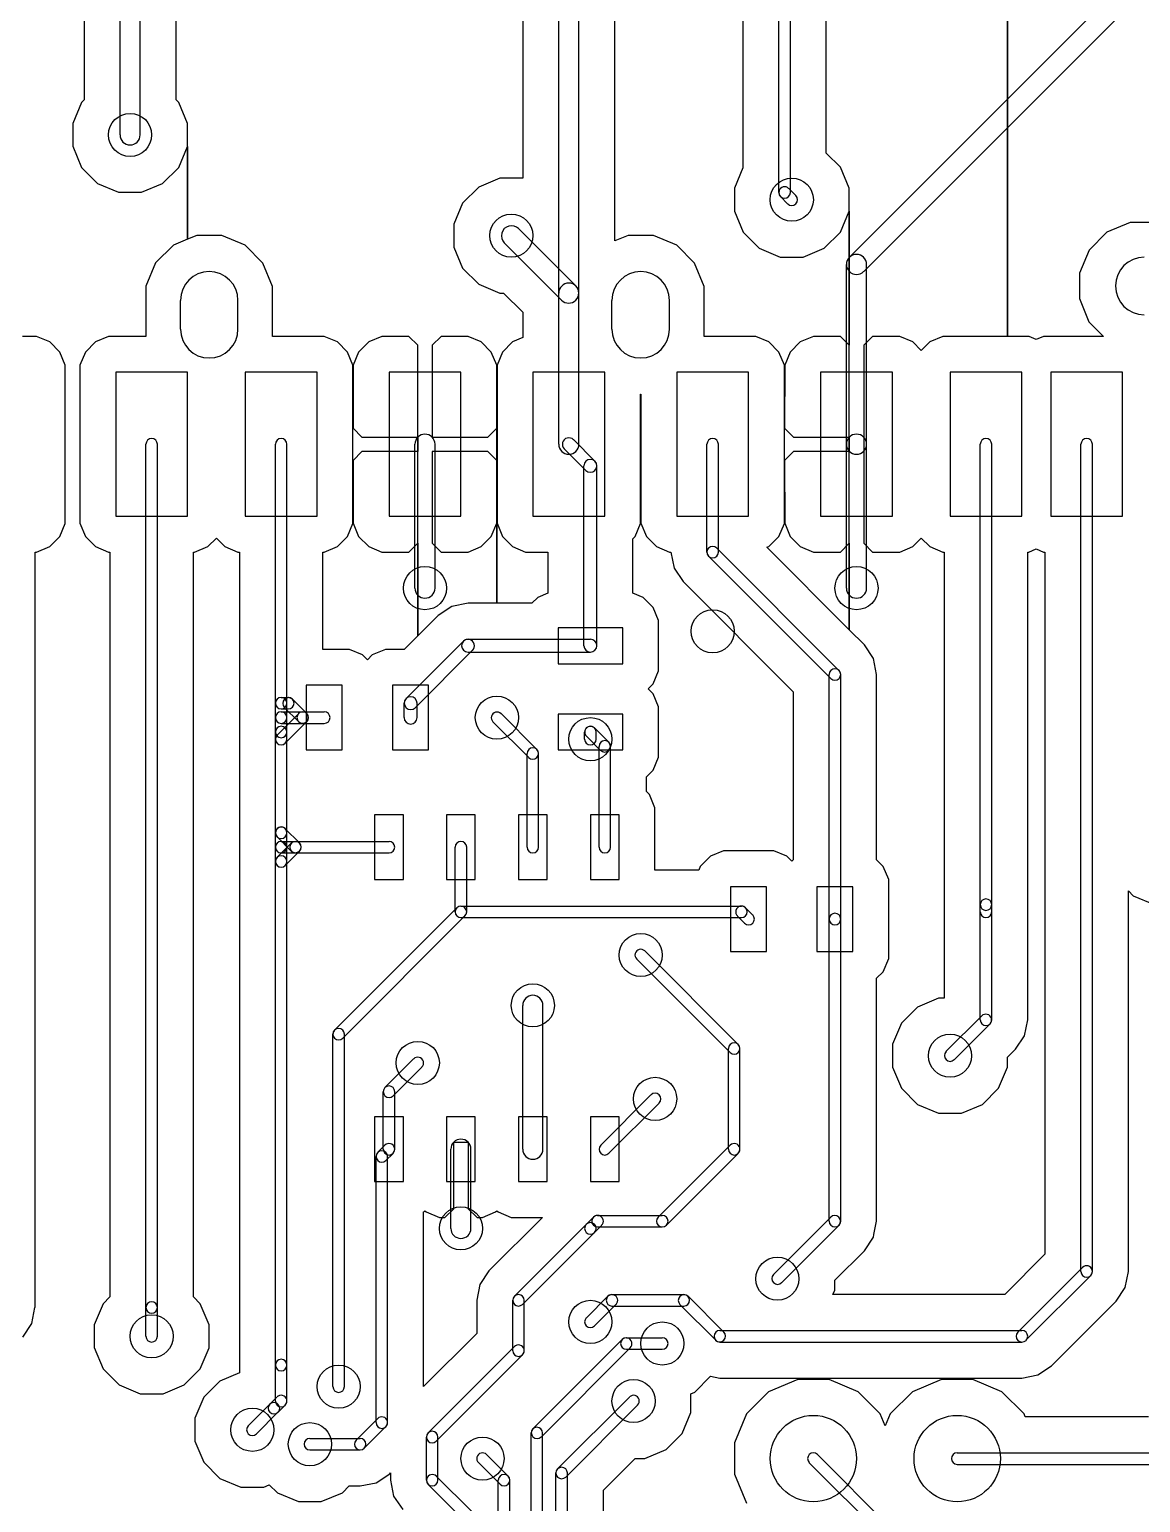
# Model space of a CAD drawing. Extents: x -29274 to 69862, y 24345 to 162744.
# Drawn here: x 39750 to 47474, y 57964 to 68203 of the extents above; entities that cross this region are included whole.
import ezdxf

# ---------------------------------------------------------------- set-up
doc = ezdxf.new("R2010")
doc.units = 0
doc.layers.add('BLACK', color=1, linetype='CONTINUOUS')

msp = doc.modelspace()

# ---------------------------------------------------------------- linework, layer by layer
at = {"layer": 'BLACK'}
for p, q in [((46549, 66069), (46549, 72740)), ((46549, 72740), (46549, 66069)), ((46549, 66069), (46549, 72740)), ((46549, 72740), (46549, 66069)), ((44960, 67070), (44960, 71370)), ((45040, 67070), (45040, 71370)), ((44710, 71096), (44710, 67242)), ((44710, 71096), (44710, 67242)), ((45290, 67344), (45290, 71096)), ((45290, 67344), (45290, 71096)), ((40380, 67470), (40380, 70870)), ((40520, 67470), (40520, 70870)), ((40130, 70626), (40130, 67714)), ((40130, 70626), (40130, 67714)), ((40770, 67714), (40770, 70626)), ((40770, 67714), (40770, 70626)), ((43430, 65320), (43430, 69620)), ((43570, 65320), (43570, 69620)), ((43820, 66733), (43820, 69620)), ((43820, 66733), (43820, 69620)), ((43180, 69488), (43180, 67169)), ((43180, 69488), (43180, 67169)), ((45451, 66620), (47350, 68519)), ((45550, 66521), (47449, 68420)), ((40112, 67696), (40051, 67550)), ((40112, 67696), (40051, 67550)), ((40130, 67714), (40112, 67696)), ((40130, 67714), (40112, 67696)), ((40788, 67696), (40770, 67714)), ((40788, 67696), (40770, 67714)), ((40849, 67549), (40788, 67696)), ((40849, 67549), (40788, 67696)), ((40051, 67550), (40051, 67391)), ((40051, 67550), (40051, 67391)), ((40849, 67390), (40849, 67549)), ((40849, 67390), (40849, 67549)), ((40051, 67391), (40112, 67244)), ((40051, 67391), (40112, 67244)), ((40788, 67244), (40849, 67390)), ((40788, 67244), (40849, 67390)), ((40849, 66745), (40849, 67390)), ((40849, 67390), (40849, 66745)), ((40849, 66745), (40849, 67390)), ((40849, 67390), (40849, 66745)), ((45388, 67246), (45290, 67344)), ((45388, 67246), (45290, 67344)), ((40112, 67244), (40224, 67132)), ((40112, 67244), (40224, 67132)), ((40676, 67132), (40788, 67244)), ((40676, 67132), (40788, 67244)), ((43021, 67169), (42874, 67108)), ((43021, 67169), (42874, 67108)), ((43180, 67169), (43021, 67169)), ((43180, 67169), (43021, 67169)), ((44710, 67242), (44651, 67100)), ((44710, 67242), (44651, 67100)), ((45449, 67099), (45388, 67246)), ((45449, 67099), (45388, 67246)), ((40224, 67132), (40370, 67071)), ((40224, 67132), (40370, 67071)), ((40370, 67071), (40529, 67071)), ((40370, 67071), (40529, 67071)), ((40529, 67071), (40676, 67132)), ((40529, 67071), (40676, 67132)), ((42874, 67108), (42762, 66996)), ((42874, 67108), (42762, 66996)), ((44651, 67100), (44651, 66941)), ((44651, 67100), (44651, 66941)), ((45078, 67049), (45029, 67098)), ((45449, 66940), (45449, 67099)), ((45449, 66940), (45449, 67099)), ((42762, 66996), (42701, 66850)), ((42762, 66996), (42701, 66850)), ((45021, 66992), (44972, 67041)), ((44651, 66941), (44712, 66794)), ((44651, 66941), (44712, 66794)), ((45388, 66794), (45449, 66940)), ((45388, 66794), (45449, 66940)), ((45449, 66009), (45449, 66940)), ((45449, 66940), (45449, 66009)), ((45449, 66009), (45449, 66940)), ((45449, 66940), (45449, 66009)), ((47403, 66861), (47241, 66794)), ((47403, 66861), (47241, 66794)), ((47623, 66861), (47403, 66861)), ((47623, 66861), (47403, 66861)), ((40913, 66771), (40849, 66745)), ((40913, 66771), (40849, 66745)), ((41088, 66771), (40913, 66771)), ((41088, 66771), (40913, 66771)), ((41250, 66703), (41088, 66771)), ((41250, 66703), (41088, 66771)), ((42701, 66850), (42701, 66691)), ((42701, 66850), (42701, 66691)), ((43549, 66420), (43150, 66819)), ((43913, 66771), (43820, 66733)), ((43913, 66771), (43820, 66733)), ((44088, 66771), (43913, 66771)), ((44088, 66771), (43913, 66771)), ((44250, 66703), (44088, 66771)), ((44250, 66703), (44088, 66771)), ((44712, 66794), (44824, 66682)), ((44712, 66794), (44824, 66682)), ((45276, 66682), (45388, 66794)), ((45276, 66682), (45388, 66794)), ((47241, 66794), (47117, 66670)), ((47241, 66794), (47117, 66670)), ((40751, 66704), (40627, 66580)), ((40751, 66704), (40627, 66580)), ((40849, 66745), (40751, 66704)), ((40849, 66745), (40751, 66704)), ((41374, 66579), (41250, 66703)), ((41374, 66579), (41250, 66703)), ((42701, 66691), (42762, 66544)), ((42701, 66691), (42762, 66544)), ((43450, 66321), (43051, 66720)), ((44374, 66579), (44250, 66703)), ((44374, 66579), (44250, 66703)), ((44824, 66682), (44970, 66621)), ((44824, 66682), (44970, 66621)), ((45129, 66621), (45276, 66682)), ((45129, 66621), (45276, 66682)), ((47117, 66670), (47049, 66508)), ((47117, 66670), (47049, 66508)), ((40627, 66580), (40559, 66418)), ((40627, 66580), (40559, 66418)), ((41441, 66417), (41374, 66579)), ((41441, 66417), (41374, 66579)), ((44441, 66417), (44374, 66579)), ((44441, 66417), (44374, 66579)), ((44970, 66621), (45129, 66621)), ((44970, 66621), (45129, 66621)), ((45430, 65320), (45430, 66570)), ((45570, 65320), (45570, 66570)), ((42762, 66544), (42874, 66432)), ((42762, 66544), (42874, 66432)), ((47049, 66508), (47049, 66333)), ((47049, 66508), (47049, 66333)), ((40559, 66418), (40559, 66243)), ((40559, 66418), (40559, 66243)), ((41441, 66197), (41441, 66417)), ((41441, 66197), (41441, 66417)), ((42874, 66432), (43020, 66371)), ((42874, 66432), (43020, 66371)), ((43020, 66371), (43046, 66371)), ((43020, 66371), (43046, 66371)), ((43046, 66371), (43180, 66238)), ((43046, 66371), (43180, 66238)), ((43430, 65320), (43430, 66370)), ((43570, 65320), (43570, 66370)), ((44441, 66197), (44441, 66417)), ((44441, 66197), (44441, 66417)), ((40800, 66120), (40800, 66320)), ((41200, 66120), (41200, 66320)), ((43800, 66120), (43800, 66320)), ((44200, 66120), (44200, 66320)), ((47049, 66333), (47116, 66171)), ((47049, 66333), (47116, 66171)), ((40559, 66243), (40559, 66069)), ((40559, 66243), (40559, 66069)), ((41441, 66069), (41441, 66197)), ((41441, 66069), (41441, 66197)), ((43180, 66238), (43180, 66061)), ((43180, 66238), (43180, 66061)), ((44441, 66069), (44441, 66197)), ((44441, 66069), (44441, 66197)), ((47116, 66171), (47218, 66069)), ((47116, 66171), (47218, 66069)), ((39800, 66069), (39701, 66069)), ((39800, 66069), (39701, 66069)), ((39891, 66031), (39800, 66069)), ((39891, 66031), (39800, 66069)), ((40301, 66069), (40209, 66031)), ((40301, 66069), (40209, 66031)), ((40559, 66069), (40301, 66069)), ((40559, 66069), (40301, 66069)), ((41701, 66069), (41441, 66069)), ((41701, 66069), (41441, 66069)), ((41800, 66069), (41701, 66069)), ((41800, 66069), (41701, 66069)), ((41891, 66031), (41800, 66069)), ((41891, 66031), (41800, 66069)), ((42200, 66069), (42109, 66031)), ((42200, 66069), (42109, 66031)), ((42299, 66069), (42200, 66069)), ((42299, 66069), (42200, 66069)), ((42388, 66070), (42299, 66069)), ((42388, 66070), (42299, 66069)), ((42450, 66008), (42388, 66070)), ((42450, 66008), (42388, 66070)), ((42612, 66070), (42550, 66008)), ((42612, 66070), (42550, 66008)), ((42701, 66069), (42612, 66070)), ((42701, 66069), (42612, 66070)), ((42800, 66069), (42701, 66069)), ((42800, 66069), (42701, 66069)), ((42891, 66031), (42800, 66069)), ((42891, 66031), (42800, 66069)), ((43180, 66061), (43109, 66031)), ((43180, 66061), (43109, 66031)), ((44701, 66069), (44441, 66069)), ((44701, 66069), (44441, 66069)), ((44800, 66069), (44701, 66069)), ((44800, 66069), (44701, 66069)), ((44891, 66031), (44800, 66069)), ((44891, 66031), (44800, 66069)), ((45200, 66069), (45109, 66031)), ((45200, 66069), (45109, 66031)), ((45299, 66069), (45200, 66069)), ((45299, 66069), (45200, 66069)), ((45388, 66070), (45299, 66069)), ((45388, 66070), (45299, 66069)), ((45449, 66009), (45388, 66070)), ((45449, 66009), (45388, 66070)), ((45612, 66070), (45550, 66008)), ((45612, 66070), (45550, 66008)), ((45701, 66069), (45612, 66070)), ((45701, 66069), (45612, 66070)), ((45800, 66069), (45701, 66069)), ((45800, 66069), (45701, 66069)), ((45891, 66031), (45800, 66069)), ((45891, 66031), (45800, 66069)), ((46101, 66069), (46009, 66031)), ((46101, 66069), (46009, 66031)), ((46549, 66069), (46101, 66069)), ((46549, 66069), (46101, 66069)), ((46601, 66069), (46549, 66069)), ((46601, 66069), (46549, 66069)), ((46700, 66069), (46601, 66069)), ((46700, 66069), (46601, 66069)), ((46750, 66049), (46700, 66069)), ((46750, 66049), (46700, 66069)), ((46801, 66069), (46750, 66049)), ((46801, 66069), (46750, 66049)), ((47218, 66069), (46801, 66069)), ((47218, 66069), (46801, 66069)), ((39961, 65961), (39891, 66031)), ((39961, 65961), (39891, 66031)), ((39999, 65869), (39961, 65961)), ((39999, 65869), (39961, 65961)), ((40139, 65961), (40101, 65870)), ((40139, 65961), (40101, 65870)), ((40209, 66031), (40139, 65961)), ((40209, 66031), (40139, 65961)), ((41961, 65961), (41891, 66031)), ((41961, 65961), (41891, 66031)), ((41999, 65869), (41961, 65961)), ((41999, 65869), (41961, 65961)), ((42039, 65961), (42001, 65869)), ((42039, 65961), (42001, 65869)), ((42109, 66031), (42039, 65961)), ((42109, 66031), (42039, 65961)), ((42450, 65370), (42450, 66008)), ((42450, 65370), (42450, 66008)), ((42550, 66008), (42550, 65370)), ((42550, 66008), (42550, 65370)), ((42961, 65961), (42891, 66031)), ((42961, 65961), (42891, 66031)), ((42999, 65869), (42961, 65961)), ((42999, 65869), (42961, 65961)), ((43039, 65961), (43001, 65870)), ((43039, 65961), (43001, 65870)), ((43109, 66031), (43039, 65961)), ((43109, 66031), (43039, 65961)), ((44961, 65961), (44891, 66031)), ((44961, 65961), (44891, 66031)), ((44999, 65869), (44961, 65961)), ((44999, 65869), (44961, 65961)), ((45039, 65961), (45001, 65869)), ((45039, 65961), (45001, 65869)), ((45109, 66031), (45039, 65961)), ((45109, 66031), (45039, 65961)), ((45450, 66008), (45449, 66009)), ((45450, 66008), (45449, 66009)), ((45450, 65370), (45450, 66008)), ((45450, 65370), (45450, 66008)), ((45550, 66008), (45550, 65420)), ((45550, 66008), (45550, 65420)), ((45950, 65972), (45891, 66031)), ((45950, 65972), (45891, 66031)), ((46009, 66031), (45950, 65972)), ((46009, 66031), (45950, 65972)), ((39999, 64869), (39999, 65869)), ((39999, 64869), (39999, 65869)), ((40101, 65870), (40101, 65771)), ((40101, 65870), (40101, 65771)), ((41999, 64869), (41999, 65869)), ((41999, 64869), (41999, 65869)), ((42001, 65869), (42000, 65432)), ((42001, 65869), (42000, 65432)), ((43000, 65432), (42999, 65869)), ((43000, 65432), (42999, 65869)), ((43001, 65870), (43001, 65771)), ((43001, 65870), (43001, 65771)), ((44999, 64869), (44999, 65869)), ((44999, 64869), (44999, 65869)), ((45001, 65869), (45000, 65432)), ((45001, 65869), (45000, 65432)), ((40101, 65771), (40101, 64771)), ((40101, 65771), (40101, 64771)), ((40850, 65820), (40350, 65820)), ((40350, 65820), (40350, 64820)), ((40850, 64820), (40850, 65820)), ((41750, 65820), (41250, 65820)), ((41250, 65820), (41250, 64820)), ((41750, 64820), (41750, 65820)), ((42750, 65820), (42250, 65820)), ((42250, 65820), (42250, 64820)), ((42750, 64820), (42750, 65820)), ((43001, 65771), (43001, 64771)), ((43001, 65771), (43001, 64771)), ((43750, 65820), (43250, 65820)), ((43250, 65820), (43250, 64820)), ((43750, 64820), (43750, 65820)), ((44750, 65820), (44250, 65820)), ((44250, 65820), (44250, 64820)), ((44750, 64820), (44750, 65820)), ((45750, 65820), (45250, 65820)), ((45250, 65820), (45250, 64820)), ((45750, 64820), (45750, 65820)), ((46650, 65820), (46150, 65820)), ((46150, 65820), (46150, 64820)), ((46650, 64820), (46650, 65820)), ((47350, 65820), (46850, 65820)), ((46850, 65820), (46850, 64820)), ((47350, 64820), (47350, 65820)), ((43999, 64869), (43999, 65669)), ((43999, 65669), (44001, 65669)), ((43999, 64869), (43999, 65669)), ((43999, 65669), (44001, 65669)), ((44001, 65669), (44001, 64771)), ((44001, 65669), (44001, 64771)), ((42000, 65432), (42062, 65370)), ((42000, 65432), (42062, 65370)), ((42938, 65370), (43000, 65432)), ((42938, 65370), (43000, 65432)), ((43000, 65208), (43000, 65432)), ((43000, 65432), (43000, 65208)), ((43000, 65208), (43000, 65432)), ((43000, 65432), (43000, 65208)), ((45000, 65432), (45062, 65370)), ((45000, 65432), (45062, 65370)), ((42062, 65370), (42450, 65370)), ((42062, 65370), (42450, 65370)), ((42450, 65270), (42450, 65370)), ((42450, 65370), (42450, 65270)), ((42450, 65270), (42450, 65370)), ((42450, 65370), (42450, 65270)), ((42550, 65370), (42938, 65370)), ((42550, 65370), (42938, 65370)), ((43682, 65202), (43532, 65352)), ((45062, 65370), (45450, 65370)), ((45062, 65370), (45450, 65370)), ((45450, 65270), (45450, 65370)), ((45450, 65370), (45450, 65270)), ((45450, 65270), (45450, 65370)), ((45450, 65370), (45450, 65270)), ((45550, 65420), (45550, 65370)), ((45550, 65420), (45550, 65370)), ((45550, 65370), (45550, 65270)), ((45550, 65370), (45550, 65270)), ((40560, 59320), (40560, 65320)), ((40640, 59320), (40640, 65320)), ((41460, 63520), (41460, 65320)), ((41540, 63520), (41540, 65320)), ((42062, 65270), (42000, 65208)), ((42062, 65270), (42000, 65208)), ((42450, 65270), (42062, 65270)), ((42450, 65270), (42062, 65270)), ((42430, 64320), (42430, 65320)), ((42450, 64632), (42450, 65270)), ((42450, 64632), (42450, 65270)), ((42938, 65270), (42550, 65270)), ((42550, 65270), (42550, 64632)), ((42938, 65270), (42550, 65270)), ((42550, 65270), (42550, 64632)), ((42570, 64320), (42570, 65320)), ((43000, 65208), (42938, 65270)), ((43000, 65208), (42938, 65270)), ((43618, 65138), (43468, 65288)), ((44460, 64570), (44460, 65320)), ((44540, 64570), (44540, 65320)), ((45062, 65270), (45000, 65208)), ((45062, 65270), (45000, 65208)), ((45450, 65270), (45062, 65270)), ((45450, 65270), (45062, 65270)), ((45430, 64320), (45430, 65320)), ((45450, 64632), (45450, 65270)), ((45450, 64632), (45450, 65270)), ((45550, 65270), (45550, 65220)), ((45550, 65270), (45550, 65220)), ((45550, 65220), (45550, 64632)), ((45550, 65220), (45550, 64632)), ((45570, 64320), (45570, 65320)), ((46360, 62120), (46360, 65320)), ((46440, 62120), (46440, 65320)), ((47060, 59570), (47060, 65320)), ((47140, 59570), (47140, 65320)), ((42000, 65208), (42001, 64771)), ((42000, 65208), (42001, 64771)), ((42999, 64771), (43000, 65208)), ((42999, 64771), (43000, 65208)), ((43000, 64215), (43000, 65208)), ((43000, 65208), (43000, 64215)), ((43000, 64215), (43000, 65208)), ((43000, 65208), (43000, 64215)), ((43605, 63920), (43605, 65170)), ((43695, 63920), (43695, 65170)), ((45000, 65208), (45001, 64771)), ((45000, 65208), (45001, 64771)), ((39999, 64770), (39999, 64869)), ((39999, 64770), (39999, 64869)), ((40350, 64820), (40850, 64820)), ((41250, 64820), (41750, 64820)), ((41999, 64770), (41999, 64869)), ((41999, 64770), (41999, 64869)), ((42250, 64820), (42750, 64820)), ((43250, 64820), (43750, 64820)), ((43999, 64770), (43999, 64869)), ((43999, 64770), (43999, 64869)), ((44250, 64820), (44750, 64820)), ((44999, 64770), (44999, 64869)), ((44999, 64770), (44999, 64869)), ((45250, 64820), (45750, 64820)), ((46150, 64820), (46650, 64820)), ((46850, 64820), (47350, 64820)), ((39961, 64679), (39999, 64770)), ((39961, 64679), (39999, 64770)), ((40101, 64771), (40139, 64679)), ((40101, 64771), (40139, 64679)), ((41961, 64679), (41999, 64770)), ((41961, 64679), (41999, 64770)), ((42001, 64771), (42039, 64679)), ((42001, 64771), (42039, 64679)), ((42961, 64679), (42999, 64771)), ((42961, 64679), (42999, 64771)), ((43001, 64771), (43039, 64679)), ((43001, 64771), (43039, 64679)), ((43961, 64679), (43999, 64770)), ((43961, 64679), (43999, 64770)), ((44001, 64771), (44039, 64679)), ((44001, 64771), (44039, 64679)), ((44961, 64679), (44999, 64770)), ((44961, 64679), (44999, 64770)), ((45001, 64771), (45039, 64679)), ((45001, 64771), (45039, 64679)), ((39799, 64571), (39891, 64609)), ((39799, 64571), (39891, 64609)), ((39891, 64609), (39961, 64679)), ((39891, 64609), (39961, 64679)), ((40139, 64679), (40209, 64609)), ((40139, 64679), (40209, 64609)), ((40209, 64609), (40300, 64571)), ((40209, 64609), (40300, 64571)), ((40899, 64571), (40991, 64609)), ((40899, 64571), (40991, 64609)), ((40991, 64609), (41050, 64668)), ((40991, 64609), (41050, 64668)), ((41050, 64668), (41109, 64609)), ((41050, 64668), (41109, 64609)), ((41109, 64609), (41200, 64571)), ((41109, 64609), (41200, 64571)), ((41799, 64571), (41891, 64609)), ((41799, 64571), (41891, 64609)), ((41891, 64609), (41961, 64679)), ((41891, 64609), (41961, 64679)), ((42039, 64679), (42109, 64609)), ((42039, 64679), (42109, 64609)), ((42109, 64609), (42200, 64571)), ((42109, 64609), (42200, 64571)), ((42388, 64570), (42450, 64632)), ((42388, 64570), (42450, 64632)), ((42450, 63988), (42450, 64632)), ((42450, 64632), (42450, 63988)), ((42450, 63988), (42450, 64632)), ((42450, 64632), (42450, 63988)), ((42550, 64632), (42612, 64570)), ((42550, 64632), (42612, 64570)), ((42800, 64571), (42891, 64609)), ((42800, 64571), (42891, 64609)), ((42891, 64609), (42961, 64679)), ((42891, 64609), (42961, 64679)), ((43039, 64679), (43109, 64609)), ((43039, 64679), (43109, 64609)), ((43109, 64609), (43200, 64571)), ((43109, 64609), (43200, 64571)), ((43945, 64663), (43961, 64679)), ((43945, 64663), (43961, 64679)), ((43945, 64286), (43945, 64663)), ((43945, 64286), (43945, 64663)), ((44039, 64679), (44109, 64609)), ((44039, 64679), (44109, 64609)), ((44109, 64609), (44200, 64571)), ((44109, 64609), (44200, 64571)), ((44876, 64604), (44891, 64609)), ((44876, 64604), (44891, 64609)), ((44891, 64609), (44961, 64679)), ((44891, 64609), (44961, 64679)), ((45039, 64679), (45109, 64609)), ((45039, 64679), (45109, 64609)), ((45109, 64609), (45200, 64571)), ((45109, 64609), (45200, 64571)), ((45388, 64570), (45450, 64632)), ((45388, 64570), (45450, 64632)), ((45450, 64030), (45450, 64632)), ((45450, 64632), (45450, 64030)), ((45450, 64030), (45450, 64632)), ((45450, 64632), (45450, 64030)), ((45550, 64632), (45612, 64570)), ((45550, 64632), (45612, 64570)), ((45800, 64571), (45891, 64609)), ((45800, 64571), (45891, 64609)), ((45891, 64609), (45950, 64668)), ((45891, 64609), (45950, 64668)), ((45950, 64668), (46009, 64609)), ((45950, 64668), (46009, 64609)), ((46009, 64609), (46100, 64571)), ((46009, 64609), (46100, 64571)), ((39790, 59320), (39790, 64571)), ((39790, 64571), (39799, 64571)), ((39790, 59320), (39790, 64571)), ((39790, 64571), (39799, 64571)), ((40300, 64571), (40310, 64571)), ((40300, 64571), (40310, 64571)), ((40310, 64571), (40310, 59394)), ((40310, 64571), (40310, 59394)), ((40890, 59394), (40890, 64571)), ((40890, 64571), (40899, 64571)), ((40890, 59394), (40890, 64571)), ((40890, 64571), (40899, 64571)), ((41200, 64571), (41210, 64571)), ((41200, 64571), (41210, 64571)), ((41210, 64571), (41210, 63520)), ((41210, 64571), (41210, 63520)), ((41790, 63894), (41790, 64571)), ((41790, 64571), (41799, 64571)), ((41790, 63894), (41790, 64571)), ((41790, 64571), (41799, 64571)), ((42200, 64571), (42299, 64571)), ((42200, 64571), (42299, 64571)), ((42299, 64571), (42388, 64570)), ((42299, 64571), (42388, 64570)), ((42612, 64570), (42701, 64571)), ((42612, 64570), (42701, 64571)), ((42701, 64571), (42800, 64571)), ((42701, 64571), (42800, 64571)), ((43200, 64571), (43299, 64571)), ((43200, 64571), (43299, 64571)), ((43299, 64571), (43355, 64571)), ((43299, 64571), (43355, 64571)), ((43355, 64571), (43355, 64286)), ((43355, 64571), (43355, 64286)), ((44200, 64571), (44210, 64571)), ((44200, 64571), (44210, 64571)), ((44210, 64571), (44210, 64570)), ((44210, 64571), (44210, 64570)), ((44210, 64570), (44232, 64459)), ((44210, 64570), (44232, 64459)), ((44472, 64542), (45322, 63692)), ((44528, 64598), (45378, 63748)), ((45450, 64030), (44876, 64604)), ((45450, 64030), (44876, 64604)), ((45200, 64571), (45299, 64571)), ((45200, 64571), (45299, 64571)), ((45299, 64571), (45388, 64570)), ((45299, 64571), (45388, 64570)), ((45612, 64570), (45701, 64571)), ((45612, 64570), (45701, 64571)), ((45701, 64571), (45800, 64571)), ((45701, 64571), (45800, 64571)), ((46100, 64571), (46110, 64571)), ((46100, 64571), (46110, 64571)), ((46110, 64571), (46110, 62120)), ((46110, 64571), (46110, 62120)), ((46690, 62120), (46690, 64571)), ((46690, 64571), (46699, 64571)), ((46690, 62120), (46690, 64571)), ((46690, 64571), (46699, 64571)), ((46699, 64571), (46749, 64592)), ((46699, 64571), (46749, 64592)), ((46749, 64592), (46800, 64571)), ((46749, 64592), (46800, 64571)), ((46800, 64571), (46810, 64571)), ((46800, 64571), (46810, 64571)), ((46810, 64571), (46810, 59690)), ((46810, 64571), (46810, 59690)), ((44232, 64459), (44295, 64365)), ((44232, 64459), (44295, 64365)), ((44295, 64365), (45060, 63600)), ((44295, 64365), (45060, 63600)), ((42800, 64215), (42687, 64193)), ((42800, 64215), (42687, 64193)), ((43000, 64215), (42800, 64215)), ((43000, 64215), (42800, 64215)), ((43243, 64215), (43000, 64215)), ((43243, 64215), (43000, 64215)), ((43284, 64256), (43243, 64215)), ((43284, 64256), (43243, 64215)), ((43355, 64286), (43284, 64256)), ((43355, 64286), (43284, 64256)), ((44016, 64256), (43945, 64286)), ((44016, 64256), (43945, 64286)), ((44086, 64186), (44016, 64256)), ((44086, 64186), (44016, 64256)), ((42589, 64127), (42450, 63988)), ((42589, 64127), (42450, 63988)), ((42591, 64129), (42589, 64127)), ((42591, 64129), (42589, 64127)), ((42687, 64193), (42591, 64129)), ((42687, 64193), (42591, 64129)), ((44124, 64094), (44086, 64186)), ((44124, 64094), (44086, 64186)), ((44124, 63844), (44124, 64094)), ((44124, 63844), (44124, 64094)), ((43875, 64045), (43425, 64045)), ((43425, 64045), (43425, 63795)), ((43875, 63795), (43875, 64045)), ((45555, 63925), (45450, 64030)), ((45555, 63925), (45450, 64030)), ((41876, 63894), (41790, 63894)), ((41876, 63894), (41790, 63894)), ((41975, 63894), (41876, 63894)), ((41975, 63894), (41876, 63894)), ((42066, 63856), (41975, 63894)), ((42066, 63856), (41975, 63894)), ((42226, 63894), (42134, 63856)), ((42226, 63894), (42134, 63856)), ((42356, 63894), (42226, 63894)), ((42356, 63894), (42226, 63894)), ((42450, 63988), (42356, 63894)), ((42450, 63988), (42356, 63894)), ((42369, 63552), (42768, 63951)), ((42800, 63965), (43650, 63965)), ((45618, 63831), (45555, 63925)), ((45618, 63831), (45555, 63925)), ((42100, 63822), (42066, 63856)), ((42100, 63822), (42066, 63856)), ((42134, 63856), (42100, 63822)), ((42134, 63856), (42100, 63822)), ((42432, 63489), (42831, 63888)), ((42800, 63875), (43650, 63875)), ((43425, 63795), (43875, 63795)), ((44124, 63745), (44124, 63844)), ((44124, 63745), (44124, 63844)), ((45640, 63720), (45618, 63831)), ((45640, 63720), (45618, 63831)), ((44086, 63654), (44124, 63745)), ((44086, 63654), (44124, 63745)), ((45310, 62020), (45310, 63720)), ((45390, 62020), (45390, 63720)), ((45640, 62432), (45640, 63720)), ((45640, 62432), (45640, 63720)), ((41925, 63645), (41675, 63645)), ((41675, 63645), (41675, 63195)), ((41925, 63195), (41925, 63645)), ((42525, 63645), (42275, 63645)), ((42275, 63645), (42275, 63195)), ((42525, 63195), (42525, 63645)), ((44052, 63620), (44086, 63654)), ((44052, 63620), (44086, 63654)), ((44086, 63586), (44052, 63620)), ((44086, 63586), (44052, 63620)), ((44124, 63494), (44086, 63586)), ((44124, 63494), (44086, 63586)), ((45060, 63600), (45060, 62432)), ((45060, 63600), (45060, 62432)), ((41210, 63520), (41210, 63420)), ((41210, 63520), (41210, 63420)), ((41460, 63420), (41460, 63520)), ((41500, 63560), (41550, 63560)), ((41500, 63480), (41550, 63480)), ((41522, 63491), (41621, 63392)), ((41540, 63420), (41540, 63520)), ((41579, 63548), (41678, 63449)), ((42355, 63420), (42355, 63520)), ((42445, 63420), (42445, 63520)), ((44124, 63244), (44124, 63494)), ((44124, 63244), (44124, 63494)), ((41210, 63420), (41210, 63320)), ((41210, 63420), (41210, 63320)), ((41460, 63320), (41460, 63420)), ((41622, 63448), (41472, 63298)), ((41500, 63460), (41650, 63460)), ((41500, 63380), (41650, 63380)), ((41678, 63392), (41528, 63242)), ((41540, 63320), (41540, 63420)), ((41650, 63460), (41800, 63460)), ((41650, 63380), (41800, 63380)), ((43221, 63142), (42972, 63391)), ((43278, 63199), (43029, 63448)), ((43875, 63445), (43425, 63445)), ((43425, 63445), (43425, 63195)), ((43875, 63195), (43875, 63445)), ((41210, 63320), (41210, 63270)), ((41210, 63320), (41210, 63270)), ((41460, 63270), (41460, 63320)), ((41460, 62620), (41460, 63320)), ((41540, 63270), (41540, 63320)), ((41540, 62620), (41540, 63320)), ((43610, 63270), (43610, 63320)), ((43721, 63192), (43622, 63291)), ((43778, 63249), (43679, 63348)), ((43690, 63270), (43690, 63320)), ((41210, 63270), (41210, 62620)), ((41210, 63270), (41210, 62620)), ((41675, 63195), (41925, 63195)), ((42275, 63195), (42525, 63195)), ((43425, 63195), (43875, 63195)), ((43710, 62520), (43710, 63220)), ((43790, 62520), (43790, 63220)), ((44124, 63145), (44124, 63244)), ((44124, 63145), (44124, 63244)), ((43210, 62520), (43210, 63170)), ((43290, 62520), (43290, 63170)), ((44086, 63054), (44124, 63145)), ((44086, 63054), (44124, 63145)), ((44040, 63008), (44086, 63054)), ((44040, 63008), (44086, 63054)), ((44040, 62907), (44040, 63008)), ((44040, 62907), (44040, 63008)), ((44061, 62886), (44040, 62907)), ((44061, 62886), (44040, 62907)), ((44099, 62794), (44061, 62886)), ((44099, 62794), (44061, 62886)), ((44099, 62360), (44099, 62794)), ((44099, 62360), (44099, 62794)), ((42150, 62745), (42150, 62295)), ((42350, 62745), (42150, 62745)), ((42350, 62295), (42350, 62745)), ((42650, 62745), (42650, 62295)), ((42850, 62745), (42650, 62745)), ((42850, 62295), (42850, 62745)), ((43150, 62745), (43150, 62295)), ((43350, 62745), (43150, 62745)), ((43350, 62295), (43350, 62745)), ((43650, 62745), (43650, 62295)), ((43850, 62745), (43650, 62745)), ((43850, 62295), (43850, 62745)), ((41210, 62620), (41210, 62520)), ((41210, 62620), (41210, 62520)), ((41460, 62520), (41460, 62620)), ((41571, 62492), (41472, 62591)), ((41500, 62560), (41600, 62560)), ((41628, 62549), (41529, 62648)), ((41540, 62520), (41540, 62620)), ((41600, 62560), (42250, 62560)), ((41210, 62520), (41210, 62420)), ((41210, 62520), (41210, 62420)), ((41460, 62420), (41460, 62520)), ((41571, 62548), (41472, 62449)), ((41500, 62480), (41600, 62480)), ((41628, 62491), (41529, 62392)), ((41540, 62420), (41540, 62520)), ((41600, 62480), (42250, 62480)), ((42710, 62070), (42710, 62520)), ((42790, 62070), (42790, 62520)), ((44484, 62456), (44414, 62386)), ((44484, 62456), (44414, 62386)), ((44576, 62494), (44484, 62456)), ((44576, 62494), (44484, 62456)), ((44826, 62494), (44576, 62494)), ((44826, 62494), (44576, 62494)), ((44925, 62494), (44826, 62494)), ((44925, 62494), (44826, 62494)), ((45016, 62456), (44925, 62494)), ((45016, 62456), (44925, 62494)), ((45050, 62422), (45016, 62456)), ((45050, 62422), (45016, 62456)), ((41210, 62420), (41210, 58920)), ((41210, 62420), (41210, 58920)), ((41460, 58920), (41460, 62420)), ((41540, 58920), (41540, 62420)), ((44403, 62360), (44099, 62360)), ((44403, 62360), (44099, 62360)), ((44414, 62386), (44403, 62360)), ((44414, 62386), (44403, 62360)), ((45060, 62432), (45050, 62422)), ((45060, 62432), (45050, 62422)), ((45686, 62386), (45640, 62432)), ((45686, 62386), (45640, 62432)), ((45724, 62294), (45686, 62386)), ((45724, 62294), (45686, 62386)), ((42150, 62295), (42350, 62295)), ((42650, 62295), (42850, 62295)), ((43150, 62295), (43350, 62295)), ((43650, 62295), (43850, 62295)), ((45724, 61844), (45724, 62294)), ((45724, 61844), (45724, 62294)), ((44875, 62245), (44625, 62245)), ((44625, 62245), (44625, 61795)), ((44875, 61795), (44875, 62245)), ((45475, 62245), (45225, 62245)), ((45225, 62245), (45225, 61795)), ((45475, 61795), (45475, 62245)), ((47390, 59570), (47390, 62216)), ((47390, 62216), (47424, 62182)), ((47390, 59570), (47390, 62216)), ((47390, 62216), (47424, 62182)), ((47424, 62182), (47570, 62121)), ((47424, 62182), (47570, 62121)), ((42722, 62098), (41872, 61248)), ((42750, 62110), (44700, 62110)), ((44778, 62049), (44729, 62098)), ((46110, 62120), (46110, 62070)), ((46110, 62120), (46110, 62070)), ((46110, 62070), (46110, 61469)), ((46110, 62070), (46110, 61469)), ((46360, 61320), (46360, 62120)), ((46360, 62070), (46360, 62120)), ((46440, 61320), (46440, 62120)), ((46440, 62070), (46440, 62120)), ((46690, 62070), (46690, 62120)), ((46690, 62070), (46690, 62120)), ((46690, 61320), (46690, 62070)), ((46690, 61320), (46690, 62070)), ((42778, 62042), (41928, 61192)), ((42750, 62030), (44700, 62030)), ((44721, 61992), (44672, 62041)), ((45310, 59920), (45310, 62020)), ((45390, 59920), (45390, 62020)), ((45724, 61745), (45724, 61844)), ((45724, 61745), (45724, 61844)), ((44621, 61092), (43972, 61741)), ((44678, 61149), (44029, 61798)), ((44625, 61795), (44875, 61795)), ((45225, 61795), (45475, 61795)), ((45686, 61654), (45724, 61745)), ((45686, 61654), (45724, 61745)), ((45640, 61608), (45686, 61654)), ((45640, 61608), (45686, 61654)), ((45640, 59920), (45640, 61608)), ((45640, 59920), (45640, 61608)), ((46071, 61469), (45924, 61408)), ((46071, 61469), (45924, 61408)), ((46110, 61469), (46071, 61469)), ((46110, 61469), (46071, 61469)), ((43180, 60420), (43180, 61420)), ((43320, 60420), (43320, 61420)), ((45924, 61408), (45812, 61296)), ((45924, 61408), (45812, 61296)), ((46122, 61099), (46371, 61348)), ((45812, 61296), (45751, 61150)), ((45812, 61296), (45751, 61150)), ((46179, 61042), (46428, 61291)), ((46668, 61209), (46690, 61320)), ((46668, 61209), (46690, 61320)), ((41860, 58770), (41860, 61220)), ((41940, 58770), (41940, 61220)), ((45751, 61150), (45751, 60991)), ((45751, 61150), (45751, 60991)), ((46605, 61115), (46668, 61209)), ((46605, 61115), (46668, 61209)), ((42222, 60849), (42421, 61048)), ((44610, 60420), (44610, 61120)), ((44690, 60420), (44690, 61120)), ((46549, 61059), (46605, 61115)), ((46549, 61059), (46605, 61115)), ((46549, 60990), (46549, 61059)), ((46549, 60990), (46549, 61059)), ((42279, 60792), (42478, 60991)), ((45751, 60991), (45812, 60844)), ((45751, 60991), (45812, 60844)), ((46488, 60844), (46549, 60990)), ((46488, 60844), (46549, 60990)), ((42210, 60420), (42210, 60820)), ((42290, 60420), (42290, 60820)), ((45812, 60844), (45924, 60732)), ((45812, 60844), (45924, 60732)), ((46376, 60732), (46488, 60844)), ((46376, 60732), (46488, 60844)), ((44071, 60798), (43722, 60449)), ((44128, 60741), (43779, 60392)), ((45924, 60732), (46070, 60671)), ((45924, 60732), (46070, 60671)), ((46229, 60671), (46376, 60732)), ((46229, 60671), (46376, 60732)), ((42150, 60645), (42150, 60195)), ((42350, 60645), (42150, 60645)), ((42350, 60195), (42350, 60645)), ((42650, 60645), (42650, 60195)), ((42850, 60645), (42650, 60645)), ((42850, 60195), (42850, 60645)), ((43150, 60645), (43150, 60195)), ((43350, 60645), (43150, 60645)), ((43350, 60195), (43350, 60645)), ((43650, 60645), (43650, 60195)), ((43850, 60645), (43650, 60645)), ((43850, 60195), (43850, 60645)), ((46070, 60671), (46229, 60671)), ((46070, 60671), (46229, 60671)), ((42172, 60399), (42221, 60448)), ((42680, 59870), (42680, 60420)), ((42700, 60370), (42700, 60470)), ((42700, 60470), (42800, 60470)), ((42700, 60370), (42700, 60470)), ((42700, 60470), (42800, 60470)), ((42800, 60470), (42800, 60370)), ((42800, 60470), (42800, 60370)), ((42820, 59870), (42820, 60420)), ((44122, 59949), (44621, 60448)), ((42160, 58520), (42160, 60370)), ((42229, 60342), (42278, 60391)), ((42240, 58520), (42240, 60370)), ((42700, 60320), (42700, 60370)), ((42700, 60320), (42700, 60370)), ((42700, 60007), (42700, 60320)), ((42700, 60007), (42700, 60320)), ((42800, 60370), (42800, 60320)), ((42800, 60370), (42800, 60320)), ((42800, 60320), (42800, 60007)), ((42800, 60320), (42800, 60007)), ((44179, 59892), (44678, 60391)), ((42150, 60195), (42350, 60195)), ((42650, 60195), (42850, 60195)), ((43150, 60195), (43350, 60195)), ((43650, 60195), (43850, 60195)), ((42638, 59945), (42700, 60007)), ((42638, 59945), (42700, 60007)), ((42800, 60007), (42862, 59945)), ((42800, 60007), (42862, 59945)), ((42490, 58770), (42490, 59984)), ((42490, 59984), (42491, 59984)), ((42490, 58770), (42490, 59984)), ((42490, 59984), (42491, 59984)), ((42491, 59984), (42500, 59993)), ((42491, 59984), (42500, 59993)), ((42500, 59993), (42509, 59984)), ((42500, 59993), (42509, 59984)), ((42509, 59984), (42601, 59946)), ((42509, 59984), (42601, 59946)), ((42601, 59946), (42638, 59945)), ((42601, 59946), (42638, 59945)), ((42862, 59945), (42899, 59946)), ((42862, 59945), (42899, 59946)), ((42899, 59946), (42991, 59984)), ((42899, 59946), (42991, 59984)), ((43316, 59946), (42945, 59575)), ((43316, 59946), (42945, 59575)), ((42991, 59984), (43000, 59993)), ((42991, 59984), (43000, 59993)), ((43000, 59993), (43009, 59984)), ((43000, 59993), (43009, 59984)), ((43009, 59984), (43100, 59946)), ((43009, 59984), (43100, 59946)), ((43100, 59946), (43199, 59946)), ((43100, 59946), (43199, 59946)), ((43621, 59898), (43122, 59399)), ((43199, 59946), (43316, 59946)), ((43199, 59946), (43316, 59946)), ((43622, 59899), (43671, 59948)), ((43700, 59960), (44150, 59960)), ((45321, 59948), (44922, 59549)), ((45621, 59827), (45639, 59920)), ((45621, 59827), (45639, 59920)), ((45639, 59920), (45640, 59920)), ((45639, 59920), (45640, 59920)), ((43678, 59841), (43179, 59342)), ((43679, 59842), (43728, 59891)), ((43700, 59880), (44150, 59880)), ((45378, 59891), (44979, 59492)), ((45555, 59715), (45618, 59808)), ((45555, 59715), (45618, 59808)), ((45618, 59809), (45621, 59827)), ((45618, 59809), (45621, 59827)), ((45618, 59808), (45618, 59809)), ((45618, 59808), (45618, 59809)), ((45349, 59509), (45555, 59714)), ((45349, 59509), (45555, 59714)), ((45555, 59714), (45555, 59715)), ((45555, 59714), (45555, 59715)), ((46810, 59690), (46530, 59410)), ((46810, 59690), (46530, 59410)), ((46622, 59148), (47072, 59598)), ((42945, 59575), (42882, 59481)), ((42945, 59575), (42882, 59481)), ((45349, 59440), (45349, 59509)), ((45349, 59440), (45349, 59509)), ((46678, 59092), (47128, 59542)), ((47368, 59459), (47390, 59570)), ((47368, 59459), (47390, 59570)), ((40310, 59394), (40262, 59346)), ((40310, 59394), (40262, 59346)), ((40938, 59346), (40890, 59394)), ((40938, 59346), (40890, 59394)), ((42882, 59481), (42860, 59370)), ((42882, 59481), (42860, 59370)), ((43622, 59248), (43772, 59398)), ((43800, 59410), (44300, 59410)), ((44329, 59398), (44578, 59149)), ((45336, 59410), (45349, 59440)), ((45336, 59410), (45349, 59440)), ((46530, 59410), (45336, 59410)), ((46530, 59410), (45336, 59410)), ((47305, 59365), (47368, 59459)), ((47305, 59365), (47368, 59459)), ((39768, 59209), (39789, 59319)), ((39768, 59209), (39789, 59319)), ((39789, 59319), (39790, 59320)), ((39789, 59319), (39790, 59320)), ((40262, 59346), (40201, 59200)), ((40262, 59346), (40201, 59200)), ((40560, 59120), (40560, 59320)), ((40640, 59120), (40640, 59320)), ((40999, 59199), (40938, 59346)), ((40999, 59199), (40938, 59346)), ((42860, 59370), (42860, 59140)), ((42860, 59370), (42860, 59140)), ((43110, 59020), (43110, 59370)), ((43190, 59020), (43190, 59370)), ((43678, 59192), (43828, 59342)), ((43800, 59330), (44300, 59330)), ((44272, 59341), (44521, 59092)), ((46855, 58915), (47305, 59365)), ((46855, 58915), (47305, 59365)), ((39705, 59115), (39767, 59208)), ((39705, 59115), (39767, 59208)), ((39767, 59208), (39768, 59209)), ((39767, 59208), (39768, 59209)), ((40201, 59200), (40201, 59041)), ((40201, 59200), (40201, 59041)), ((40999, 59040), (40999, 59199)), ((40999, 59040), (40999, 59199)), ((42860, 59140), (42490, 58770)), ((42860, 59140), (42490, 58770)), ((43250, 58477), (43871, 59098)), ((43900, 59110), (44150, 59110)), ((44550, 59160), (46650, 59160)), ((44550, 59080), (46650, 59080)), ((40201, 59041), (40262, 58894)), ((40201, 59041), (40262, 58894)), ((40938, 58894), (40999, 59040)), ((40938, 58894), (40999, 59040)), ((42522, 58448), (43122, 59048)), ((42578, 58392), (43178, 58992)), ((43307, 58420), (43928, 59041)), ((43900, 59030), (44150, 59030)), ((40262, 58894), (40374, 58782)), ((40262, 58894), (40374, 58782)), ((40826, 58782), (40938, 58894)), ((40826, 58782), (40938, 58894)), ((41210, 58920), (41210, 58865)), ((41210, 58920), (41210, 58865)), ((41460, 58670), (41460, 58920)), ((41540, 58670), (41540, 58920)), ((46761, 58852), (46855, 58915)), ((46761, 58852), (46855, 58915)), ((40374, 58782), (40520, 58721)), ((40374, 58782), (40520, 58721)), ((40679, 58721), (40826, 58782)), ((40679, 58721), (40826, 58782)), ((41074, 58808), (40962, 58696)), ((41074, 58808), (40962, 58696)), ((41210, 58865), (41074, 58808)), ((41210, 58865), (41074, 58808)), ((44376, 58732), (44486, 58843)), ((44376, 58732), (44486, 58843)), ((44486, 58843), (44550, 58830)), ((44486, 58843), (44550, 58830)), ((44550, 58830), (46650, 58830)), ((44550, 58830), (46650, 58830)), ((45091, 58819), (44889, 58735)), ((45091, 58819), (44889, 58735)), ((45309, 58819), (45091, 58819)), ((45309, 58819), (45091, 58819)), ((45511, 58735), (45309, 58819)), ((45511, 58735), (45309, 58819)), ((46091, 58819), (45889, 58735)), ((46091, 58819), (45889, 58735)), ((46309, 58819), (46091, 58819)), ((46309, 58819), (46091, 58819)), ((46511, 58735), (46309, 58819)), ((46511, 58735), (46309, 58819)), ((46650, 58830), (46761, 58852)), ((46650, 58830), (46761, 58852)), ((40520, 58721), (40679, 58721)), ((40520, 58721), (40679, 58721)), ((40962, 58696), (40901, 58550)), ((40962, 58696), (40901, 58550)), ((41422, 58649), (41471, 58698)), ((43422, 58199), (43921, 58698)), ((44349, 58721), (44376, 58732)), ((44349, 58721), (44376, 58732)), ((44349, 58590), (44349, 58721)), ((44349, 58590), (44349, 58721)), ((44889, 58735), (44735, 58581)), ((44889, 58735), (44735, 58581)), ((45665, 58581), (45511, 58735)), ((45665, 58581), (45511, 58735)), ((45889, 58735), (45735, 58581)), ((45889, 58735), (45735, 58581)), ((46665, 58581), (46511, 58735)), ((46665, 58581), (46511, 58735)), ((41272, 58498), (41422, 58648)), ((41328, 58442), (41478, 58592)), ((41479, 58592), (41528, 58641)), ((43479, 58142), (43978, 58641)), ((44288, 58444), (44349, 58590)), ((44288, 58444), (44349, 58590)), ((44735, 58581), (44651, 58379)), ((44735, 58581), (44651, 58379)), ((45700, 58497), (45665, 58581)), ((45700, 58497), (45665, 58581)), ((45735, 58581), (45700, 58497)), ((45735, 58581), (45700, 58497)), ((46673, 58560), (46665, 58581)), ((46673, 58560), (46665, 58581)), ((40901, 58550), (40901, 58391)), ((40901, 58550), (40901, 58391)), ((42022, 58398), (42172, 58548)), ((42078, 58342), (42228, 58492)), ((47530, 58560), (46673, 58560)), ((47530, 58560), (46673, 58560)), ((40901, 58391), (40962, 58244)), ((40901, 58391), (40962, 58244)), ((41700, 58410), (42050, 58410)), ((42510, 58120), (42510, 58420)), ((42590, 58120), (42590, 58420)), ((43238, 55348), (43238, 58448)), ((43318, 55348), (43318, 58448)), ((44176, 58332), (44288, 58444)), ((44176, 58332), (44288, 58444)), ((44651, 58379), (44651, 58161)), ((44651, 58379), (44651, 58161)), ((41700, 58330), (42050, 58330)), ((43078, 58148), (42928, 58298)), ((43740, 58050), (43961, 58271)), ((43740, 58050), (43961, 58271)), ((43961, 58271), (44029, 58271)), ((43961, 58271), (44029, 58271)), ((44029, 58271), (44176, 58332)), ((44029, 58271), (44176, 58332)), ((45229, 58298), (45728, 57799)), ((46200, 58310), (47650, 58310)), ((40962, 58244), (41074, 58132)), ((40962, 58244), (41074, 58132)), ((42161, 58102), (42255, 58165)), ((42161, 58102), (42255, 58165)), ((42255, 58165), (42260, 58170)), ((42255, 58165), (42260, 58170)), ((42260, 58170), (42260, 58120)), ((42260, 58170), (42260, 58120)), ((43022, 58092), (42872, 58242)), ((43410, 55070), (43410, 58170)), ((43490, 55070), (43490, 58170)), ((44651, 58161), (44735, 57959)), ((44651, 58161), (44735, 57959)), ((45172, 58241), (45671, 57742)), ((46200, 58230), (47650, 58230)), ((41074, 58132), (41220, 58071)), ((41074, 58132), (41220, 58071)), ((41220, 58071), (41379, 58071)), ((41220, 58071), (41379, 58071)), ((41379, 58071), (41418, 58088)), ((41379, 58071), (41418, 58088)), ((41418, 58088), (41474, 58032)), ((41418, 58088), (41474, 58032)), ((41926, 58032), (41974, 58080)), ((41926, 58032), (41974, 58080)), ((41974, 58080), (42050, 58080)), ((41974, 58080), (42050, 58080)), ((42050, 58080), (42161, 58102)), ((42050, 58080), (42161, 58102)), ((42260, 58120), (42282, 58009)), ((42260, 58120), (42282, 58009)), ((42771, 57842), (42522, 58091)), ((42828, 57899), (42579, 58148)), ((43010, 55370), (43010, 58120)), ((43090, 55370), (43090, 58120)), ((41474, 58032), (41620, 57971)), ((41474, 58032), (41620, 57971)), ((41620, 57971), (41779, 57971)), ((41620, 57971), (41779, 57971)), ((41779, 57971), (41926, 58032)), ((41779, 57971), (41926, 58032)), ((42282, 58009), (42345, 57915)), ((42282, 58009), (42345, 57915)), ((43740, 55419), (43740, 58050)), ((43740, 55419), (43740, 58050))]:
    msp.add_line(p, q, dxfattribs=at)
for centre, radius in [((40450, 67470), 150), ((45050, 67020), 150), ((43100, 66770), 150), ((42500, 64320), 150), ((45500, 64320), 150), ((44500, 64020), 150), ((43000, 63420), 150), ((43650, 63270), 150), ((44000, 61770), 150), ((43250, 61420), 150), ((42450, 61020), 150), ((46150, 61070), 150), ((44100, 60770), 150), ((42750, 59870), 150), ((44950, 59520), 150), ((43650, 59220), 150), ((40600, 59120), 150), ((44150, 59070), 150), ((41900, 58770), 150), ((43950, 58670), 150), ((41300, 58470), 150), ((45200, 58270), 300), ((46200, 58270), 300), ((41700, 58370), 150), ((42900, 58270), 150)]:
    msp.add_circle(centre, radius, dxfattribs=at)
for centre, radius, start, end in [((40450, 67470), 70, 180, 360), ((45000, 67070), 40, 405, 585), ((45000, 67070), 40, 180, 360), ((45050, 67020), 40, 225, 405), ((43101, 66769), 70, 405, 585), ((45500, 66570), 70, 360, 540), ((45500, 66570), 70, 135, 315), ((47500, 66420), 200, 90, 270), ((41000, 66320), 200, 360, 540), ((44000, 66320), 200, 360, 540), ((43500, 66370), 70, 360, 540), ((43499, 66371), 70, 225, 405), ((41000, 66120), 200, 180, 360), ((44000, 66120), 200, 180, 360), ((40600, 65320), 40, 360, 540), ((41500, 65320), 40, 360, 540), ((42500, 65320), 70, 360, 540), ((43500, 65320), 45, 405, 585), ((44500, 65320), 40, 360, 540), ((45500, 65320), 70, 360, 540), ((46400, 65320), 40, 360, 540), ((47100, 65320), 40, 360, 540), ((43500, 65320), 70, 180, 360), ((43500, 65320), 70, 180, 360), ((45500, 65320), 70, 180, 360), ((43650, 65170), 45, 360, 540), ((43650, 65170), 45, 225, 405), ((44500, 64570), 40, 45, 225), ((44500, 64570), 40, 180, 360), ((42500, 64320), 70, 180, 360), ((45500, 64320), 70, 180, 360), ((42800, 63920), 45, 90, 270), ((42799, 63919), 45, 315, 495), ((43650, 63920), 45, 180, 360), ((43650, 63920), 45, 270, 450), ((45350, 63720), 40, 360, 540), ((45350, 63720), 40, 225, 405), ((41500, 63520), 40, 90, 270), ((41500, 63520), 40, 360, 540), ((41500, 63520), 40, 180, 360), ((41551, 63519), 40, 45, 225), ((41550, 63520), 40, 270, 450), ((42400, 63520), 45, 360, 540), ((42401, 63521), 45, 135, 315), ((41500, 63420), 40, 90, 270), ((41500, 63420), 40, 360, 540), ((41500, 63420), 40, 180, 360), ((41650, 63420), 40, 90, 270), ((41649, 63421), 40, 225, 405), ((41650, 63420), 40, -45, 135), ((41650, 63420), 40, 270, 450), ((41800, 63420), 40, 270, 450), ((42400, 63420), 45, 180, 360), ((43001, 63419), 40, 405, 585), ((41500, 63320), 40, 360, 540), ((41500, 63320), 40, 360, 540), ((41500, 63320), 40, 180, 360), ((41500, 63270), 40, 135, 315), ((43650, 63320), 40, 360, 540), ((43651, 63319), 40, 405, 585), ((41500, 63270), 40, 180, 360), ((43250, 63170), 40, 360, 540), ((43249, 63171), 40, 225, 405), ((43650, 63270), 40, 180, 360), ((43750, 63220), 40, 360, 540), ((43749, 63221), 40, 225, 405), ((41500, 62620), 40, 360, 540), ((41500, 62620), 40, 180, 360), ((41500, 62520), 40, 90, 270), ((41500, 62520), 40, 360, 540), ((41501, 62619), 40, 405, 585), ((41600, 62520), 40, 90, 270), ((41599, 62519), 40, -45, 135), ((41600, 62520), 40, 270, 450), ((42250, 62520), 40, 270, 450), ((42750, 62520), 40, 360, 540), ((41500, 62520), 40, 180, 360), ((41500, 62420), 40, 360, 540), ((41599, 62521), 40, 225, 405), ((43250, 62520), 40, 180, 360), ((43750, 62520), 40, 180, 360), ((41500, 62420), 40, 180, 360), ((41501, 62421), 40, 135, 315), ((46400, 62120), 40, 360, 540), ((46400, 62120), 40, 360, 540), ((42750, 62070), 40, 90, 270), ((42750, 62070), 40, 180, 360), ((42750, 62070), 40, -45, 135), ((44700, 62070), 40, 405, 585), ((44700, 62070), 40, 270, 450), ((44750, 62020), 40, 225, 405), ((45350, 62020), 40, 360, 540), ((46400, 62120), 40, 180, 360), ((46400, 62070), 40, 180, 360), ((45350, 62020), 40, 180, 360), ((44000, 61770), 40, 405, 585), ((43250, 61420), 70, 360, 540), ((46399, 61319), 40, 315, 495), ((41900, 61220), 40, 360, 540), ((41900, 61220), 40, 135, 315), ((46400, 61320), 40, 180, 360), ((44650, 61120), 40, 360, 540), ((44650, 61120), 40, 225, 405), ((42450, 61020), 40, 315, 495), ((46151, 61071), 40, 135, 315), ((42250, 60820), 40, 360, 540), ((42250, 60820), 40, 135, 315), ((44100, 60770), 40, -45, 135), ((42200, 60370), 40, 360, 540), ((42250, 60420), 40, 180, 360), ((42250, 60420), 40, 315, 495), ((42750, 60420), 70, 360, 540), ((43250, 60420), 70, 180, 360), ((43750, 60420), 40, 135, 315), ((44650, 60420), 40, 180, 360), ((44650, 60420), 40, 315, 495), ((42200, 60370), 40, 135, 315), ((43650, 59870), 40, 135, 315), ((43650, 59870), 40, -45, 135), ((43700, 59920), 40, 90, 270), ((43700, 59920), 40, 315, 495), ((44150, 59920), 40, 135, 315), ((44150, 59920), 40, 270, 450), ((45350, 59920), 40, 180, 360), ((45349, 59919), 40, -45, 135), ((42750, 59870), 70, 180, 360), ((47100, 59570), 40, 315, 495), ((44951, 59521), 40, 135, 315), ((47100, 59570), 40, 180, 360), ((43150, 59370), 40, 360, 540), ((43150, 59370), 40, 135, 315), ((43800, 59370), 40, 90, 270), ((43800, 59370), 40, 315, 495), ((44301, 59369), 40, 45, 225), ((44300, 59370), 40, 270, 450), ((40600, 59320), 40, 360, 540), ((40600, 59320), 40, 180, 360), ((43650, 59220), 40, 135, 315), ((40600, 59120), 40, 180, 360), ((43900, 59070), 40, 90, 270), ((43899, 59069), 40, 315, 495), ((44150, 59070), 40, 270, 450), ((44550, 59120), 40, 90, 270), ((44549, 59121), 40, 225, 405), ((46650, 59120), 40, 135, 315), ((46650, 59120), 40, 270, 450), ((43150, 59020), 40, 180, 360), ((43150, 59020), 40, 315, 495), ((41500, 58920), 40, 360, 540), ((41500, 58920), 40, 180, 360), ((41900, 58770), 40, 180, 360), ((41500, 58670), 40, 180, 360), ((41500, 58670), 40, 315, 495), ((43950, 58670), 40, 315, 495), ((41450, 58620), 40, 135, 315), ((41450, 58620), 40, 315, 495), ((41300, 58470), 40, 135, 315), ((42200, 58520), 40, 180, 360), ((42200, 58520), 40, 315, 495), ((43278, 58448), 40, 360, 540), ((43279, 58449), 40, 135, 315), ((41700, 58370), 40, 90, 270), ((42050, 58370), 40, 135, 315), ((42050, 58370), 40, 270, 450), ((42550, 58420), 40, 360, 540), ((42550, 58420), 40, 135, 315), ((42900, 58270), 40, 405, 585), ((45200, 58270), 40, 45, 225), ((46200, 58270), 40, 90, 270), ((42551, 58119), 40, 405, 585), ((43050, 58120), 40, 360, 540), ((43450, 58170), 40, 360, 540), ((43450, 58170), 40, 135, 315), ((42550, 58120), 40, 180, 360), ((43050, 58120), 40, 225, 405)]:
    msp.add_arc(centre, radius, start, end, dxfattribs=at)

doc.saveas('drawing.dxf')
